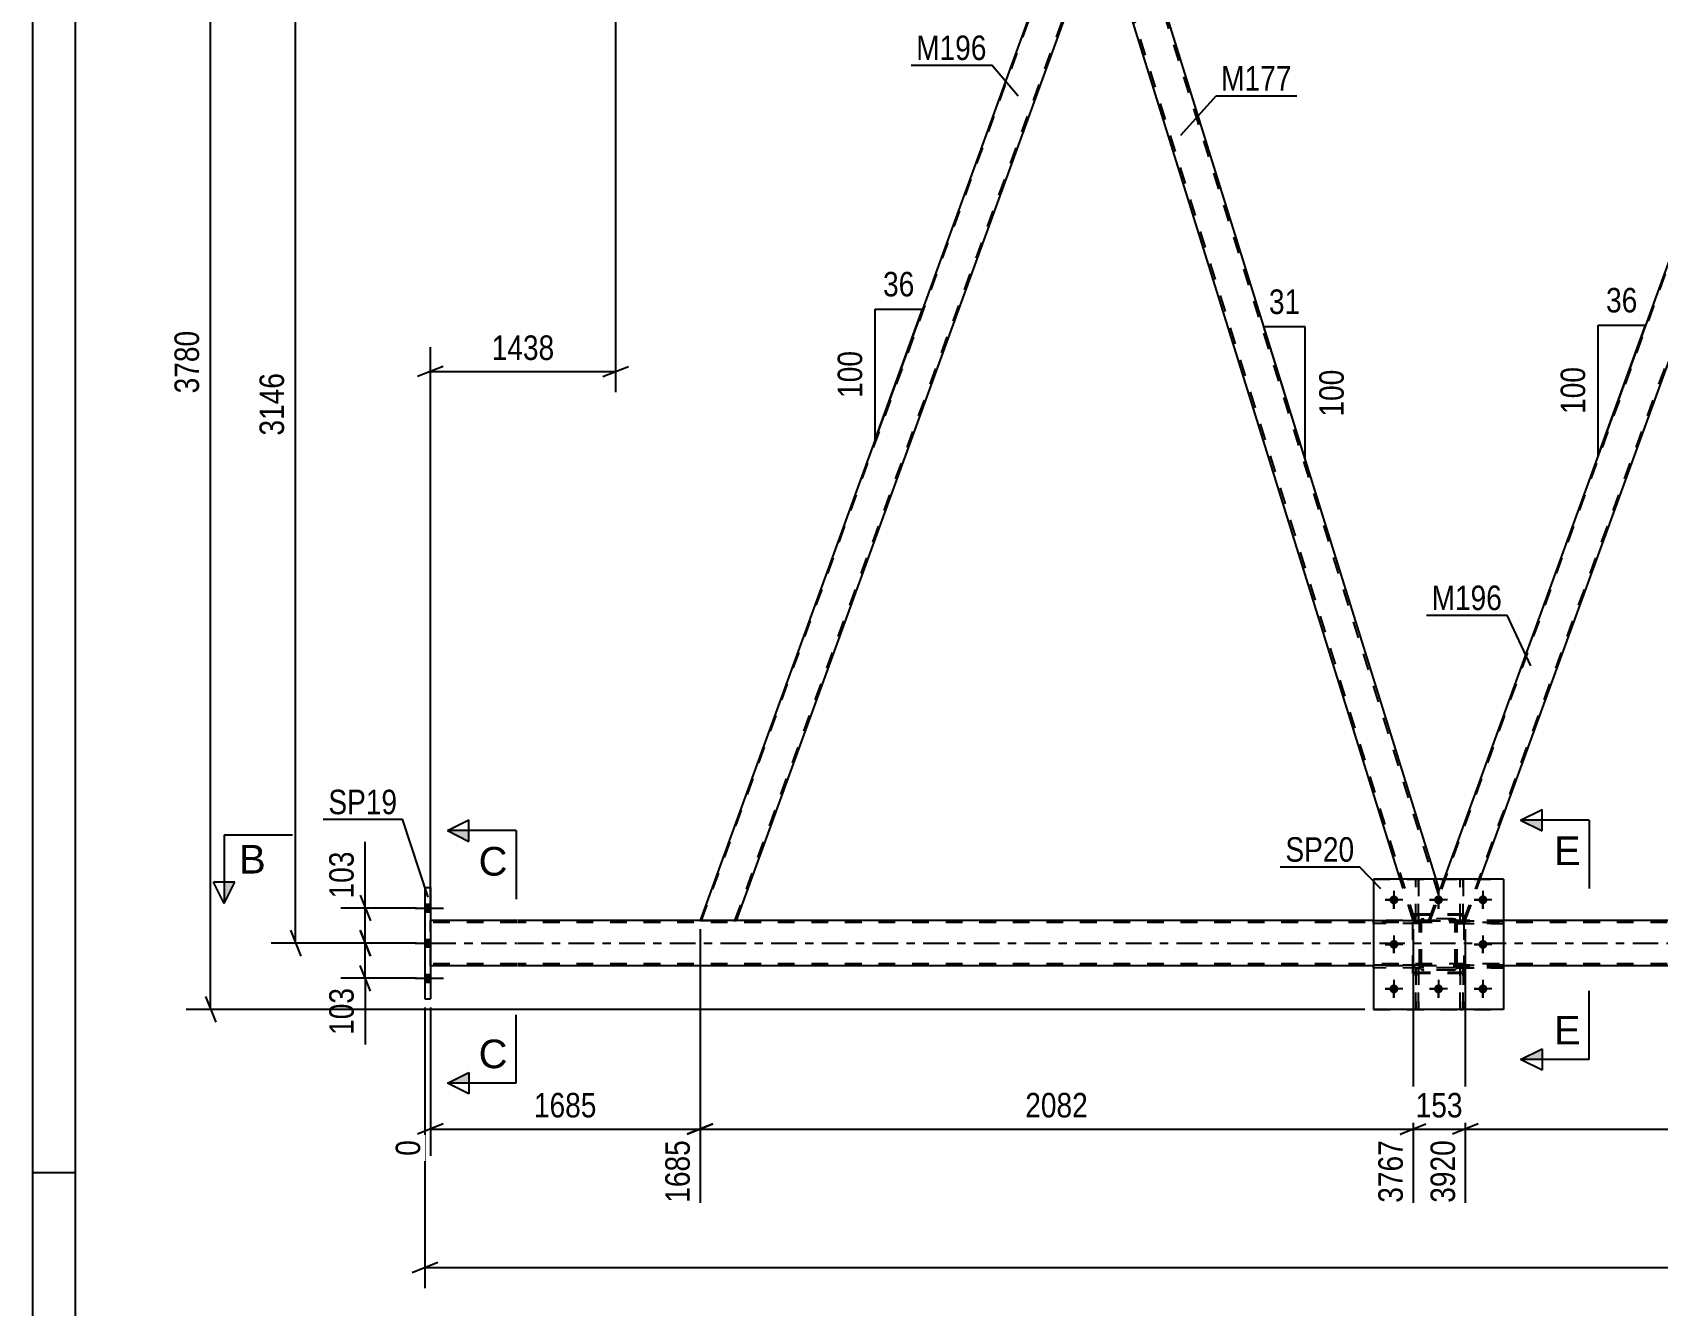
# Model space of a CAD drawing. Header units: millimetres. Extents: x 0 to 841, y 0 to 594.
# Drawn here: x 0 to 189.8, y 282.5 to 431.1 of the extents above; entities that cross this region are included whole.
import ezdxf

# ---------------------------------------------------------------- set-up
doc = ezdxf.new("R2010")
doc.units = ezdxf.units.MM
doc.linetypes.add('DXK_LINE_DOT2', pattern=[3.9198, 1.9599, -1.9599])
doc.linetypes.add('DXK_LINE_DOT3', pattern=[5.9187, 2.979, -0.9799, 0.9799, -0.9799])
doc.styles.add('Arial', font='ARIAL.TTF', dxfattribs={"height": 0.2})
doc.styles.add('Arial Narrow', font='ARIALN.TTF', dxfattribs={"height": 0.2})

# ---------------------------------------------------------------- blocks, each defined once
blk = doc.blocks.new('Unknown-814553284-1133')
at = {"color": 5, "linetype": 'Continuous'}
for p, q in [((0, 594), (0, 0)), ((5, 589), (5, 5)), ((5, 298), (0, 298))]:
    blk.add_line(p, q, dxfattribs=at)
blk = doc.blocks.new('Bolt-814553284-3943 - 3941')
at = {"linetype": 'Continuous'}
for points in [[(159.54, 329.87, -1), (158.5, 329.87, -1)], [(164.74, 329.87, -1), (163.7, 329.87, -1)], [(169.94, 329.87, -1), (168.9, 329.87, -1)], [(159.54, 324.67, -1), (158.5, 324.67, -1)], [(169.94, 324.67, -1), (168.9, 324.67, -1)], [(159.54, 319.47, -1), (158.5, 319.47, -1)], [(164.74, 319.47, -1), (163.7, 319.47, -1)], [(169.94, 319.47, -1), (168.9, 319.47, -1)]]:
    blk.add_hatch(color=1, dxfattribs=at).paths.add_polyline_path(points)
at = {"color": 1, "linetype": 'Continuous'}
for p, q in [((159.02, 330.91), (159.02, 328.83)), ((164.22, 330.91), (164.22, 328.83)), ((169.42, 330.91), (169.42, 328.83)), ((160.06, 329.87), (157.98, 329.87)), ((165.26, 329.87), (163.18, 329.87)), ((170.46, 329.87), (168.38, 329.87)), ((160.06, 324.67), (157.98, 324.67)), ((159.02, 325.71), (159.02, 323.63)), ((170.46, 324.67), (168.38, 324.67)), ((169.42, 325.71), (169.42, 323.63)), ((160.06, 319.47), (157.98, 319.47)), ((159.02, 320.51), (159.02, 318.43)), ((165.26, 319.47), (163.18, 319.47)), ((164.22, 320.51), (164.22, 318.43)), ((170.46, 319.47), (168.38, 319.47)), ((169.42, 320.51), (169.42, 318.43))]:
    blk.add_line(p, q, dxfattribs=at)
blk = doc.blocks.new('Part-814553284-3948 - 3941')
at = {"color": 7, "linetype": 'DXK_LINE_DOT2'}
for p, q in [((162.02, 327.43), (156.62, 327.43)), ((156.62, 327.11), (156.62, 327.43)), ((162.02, 327.11), (156.62, 327.11)), ((161.42, 327.11), (161.42, 327.43)), ((162.02, 327.43), (162.02, 327.11))]:
    blk.add_line(p, q, dxfattribs=at)
blk = doc.blocks.new('Part-814553284-3949 - 3941')
at = {"color": 7, "linetype": 'DXK_LINE_DOT2'}
for p, q in [((162.02, 322.23), (156.62, 322.23)), ((156.62, 321.91), (156.62, 322.23)), ((162.02, 321.91), (156.62, 321.91)), ((161.42, 321.91), (161.42, 322.23)), ((162.02, 322.23), (162.02, 321.91))]:
    blk.add_line(p, q, dxfattribs=at)
blk = doc.blocks.new('Part-814553284-4149 - 3941')
at = {"color": 7, "linetype": 'DXK_LINE_DOT2'}
for p, q in [((161.57, 317.07), (161.57, 321.91)), ((161.57, 321.91), (161.89, 321.91)), ((161.57, 321.31), (161.89, 321.31)), ((161.89, 321.91), (161.89, 317.07)), ((161.89, 317.07), (161.57, 317.07))]:
    blk.add_line(p, q, dxfattribs=at)
blk = doc.blocks.new('Part-814553284-3953 - 3941')
at = {"color": 2, "linetype": 'Continuous'}
for p, q in [((166.77, 332.27), (166.77, 332.27)), ((167.09, 332.27), (166.77, 332.27)), ((167.09, 332.27), (167.09, 332.27))]:
    blk.add_line(p, q, dxfattribs=at)
at = {"color": 7, "linetype": 'DXK_LINE_DOT2'}
for p, q in [((166.77, 327.43), (166.77, 332.27)), ((167.09, 327.43), (167.09, 332.27)), ((166.77, 328.03), (167.09, 328.03)), ((167.09, 327.43), (166.77, 327.43))]:
    blk.add_line(p, q, dxfattribs=at)
blk = doc.blocks.new('Part-814553284-3976 - 3941')
at = {"color": 2, "linetype": 'Continuous'}
for p, q in [((45.84, 331.31), (46.48, 331.31)), ((45.84, 331.31), (45.84, 318.31)), ((46.48, 331.31), (46.48, 318.31)), ((45.84, 318.31), (46.48, 318.31))]:
    blk.add_line(p, q, dxfattribs=at)
blk = doc.blocks.new('Bolt-814553284-4008 - 3941')
at = {"color": 1, "linetype": 'Continuous'}
for p, q in [((159.02, 330.91), (159.02, 330.22)), ((164.22, 330.91), (164.22, 330.22)), ((169.42, 330.91), (169.42, 330.22)), ((157.98, 329.87), (158.67, 329.87)), ((159.02, 328.83), (159.02, 329.52)), ((160.06, 329.87), (159.37, 329.87)), ((163.18, 329.87), (163.87, 329.87)), ((164.22, 328.83), (164.22, 329.52)), ((165.26, 329.87), (164.57, 329.87)), ((168.38, 329.87), (169.07, 329.87)), ((169.42, 328.83), (169.42, 329.52)), ((170.46, 329.87), (169.77, 329.87)), ((157.98, 324.67), (158.67, 324.67)), ((159.02, 325.71), (159.02, 325.02)), ((160.06, 324.67), (159.37, 324.67)), ((168.38, 324.67), (169.07, 324.67)), ((169.42, 325.71), (169.42, 325.02)), ((170.46, 324.67), (169.77, 324.67)), ((159.02, 323.63), (159.02, 324.32)), ((169.42, 323.63), (169.42, 324.32)), ((157.98, 319.47), (158.67, 319.47)), ((159.02, 320.51), (159.02, 319.82)), ((159.02, 318.43), (159.02, 319.12)), ((160.06, 319.47), (159.37, 319.47)), ((163.18, 319.47), (163.87, 319.47)), ((164.22, 320.51), (164.22, 319.82)), ((164.22, 318.43), (164.22, 319.12)), ((165.26, 319.47), (164.57, 319.47)), ((168.38, 319.47), (169.07, 319.47)), ((169.42, 320.51), (169.42, 319.82)), ((169.42, 318.43), (169.42, 319.12)), ((170.46, 319.47), (169.77, 319.47))]:
    blk.add_line(p, q, dxfattribs=at)
blk = doc.blocks.new('Part-814553284-4284 - 3941')
at = {"color": 7, "linetype": 'DXK_LINE_DOT2'}
for p, q in [((167.22, 328.07), (161.22, 328.07)), ((161.22, 321.27), (161.22, 328.07)), ((167.22, 321.27), (167.22, 328.07)), ((167.22, 321.27), (161.22, 321.27))]:
    blk.add_line(p, q, dxfattribs=at)
blk = doc.blocks.new('Part-814553284-4019 - 3941')
at = {"color": 7, "linetype": 'DXK_LINE_DOT2'}
for p, q in [((171.82, 322.23), (166.42, 322.23)), ((166.42, 322.23), (166.42, 321.91)), ((166.42, 321.91), (171.82, 321.91)), ((167.02, 321.91), (167.02, 322.23)), ((171.82, 321.91), (171.82, 322.23))]:
    blk.add_line(p, q, dxfattribs=at)
blk = doc.blocks.new('Part-814553284-4050 - 3941')
at = {"color": 2, "linetype": 'Continuous'}
for p, q in [((161.57, 332.27), (161.57, 332.27)), ((161.89, 332.27), (161.57, 332.27)), ((161.89, 332.27), (161.89, 332.27))]:
    blk.add_line(p, q, dxfattribs=at)
at = {"color": 7, "linetype": 'DXK_LINE_DOT2'}
for p, q in [((161.57, 327.43), (161.57, 332.27)), ((161.89, 327.43), (161.89, 332.27)), ((161.57, 328.03), (161.89, 328.03)), ((161.89, 327.43), (161.57, 327.43))]:
    blk.add_line(p, q, dxfattribs=at)
blk = doc.blocks.new('Part-814553284-4065 - 3941')
at = {"color": 7, "linetype": 'DXK_LINE_DOT2'}
for p, q in [((162.02, 327.19), (162.05, 327.37)), ((162.05, 327.37), (162.02, 327.19)), ((162.02, 322.15), (162.02, 327.19)), ((162.26, 327.19), (162.28, 327.28)), ((162.26, 322.15), (162.26, 327.19)), ((162.28, 327.28), (162.33, 327.36)), ((162.31, 327.63), (162.5, 327.67)), ((162.5, 327.67), (162.31, 327.63)), ((162.33, 327.36), (162.41, 327.41)), ((162.41, 327.41), (162.5, 327.43)), ((165.94, 327.67), (162.5, 327.67)), ((162.5, 327.43), (165.94, 327.43)), ((165.94, 327.67), (166.12, 327.63)), ((166.12, 327.63), (165.94, 327.67)), ((165.94, 327.43), (166.03, 327.41)), ((166.03, 327.41), (166.11, 327.36)), ((166.11, 327.36), (166.16, 327.28)), ((166.16, 327.28), (166.18, 327.19)), ((166.18, 322.15), (166.18, 327.19)), ((166.38, 327.37), (166.42, 327.19)), ((166.42, 327.19), (166.38, 327.37)), ((166.42, 322.15), (166.42, 327.19)), ((162.05, 321.97), (162.02, 322.15)), ((162.02, 322.15), (162.05, 321.97)), ((162.28, 322.06), (162.26, 322.15)), ((162.33, 321.98), (162.28, 322.06)), ((162.5, 321.67), (162.31, 321.71)), ((162.31, 321.71), (162.5, 321.67)), ((162.41, 321.93), (162.33, 321.98)), ((162.5, 321.91), (162.41, 321.93)), ((165.94, 321.91), (162.5, 321.91)), ((165.94, 321.67), (162.5, 321.67)), ((166.03, 321.93), (165.94, 321.91)), ((166.12, 321.71), (165.94, 321.67)), ((165.94, 321.67), (166.12, 321.71)), ((166.11, 321.98), (166.03, 321.93)), ((166.16, 322.06), (166.11, 321.98)), ((166.18, 322.15), (166.16, 322.06)), ((166.42, 322.15), (166.38, 321.97)), ((166.38, 321.97), (166.42, 322.15))]:
    blk.add_line(p, q, dxfattribs=at)
at = {"color": 7, "linetype": 'DXK_LINE_DOT3'}
blk.add_line((164.22, 324.67), (164.22, 324.67), dxfattribs=at)
at = {"color": 7, "linetype": 'DXK_LINE_DOT2'}
for centre, start, end in [((162.5, 327.19), 112.5, 157.5), ((162.5, 327.19), 112.5, 157.5), ((165.94, 327.19), 22.5, 67.5), ((165.94, 327.19), 22.5, 67.5), ((162.5, 322.15), 202.5, 247.5), ((162.5, 322.15), 202.5, 247.5), ((165.94, 322.15), 292.5, 337.5), ((165.94, 322.15), 292.5, 337.5)]:
    blk.add_arc(centre, 0.48, start, end, dxfattribs=at)
blk = doc.blocks.new('Part-814553284-4066 - 3941')
at = {"color": 7, "linetype": 'DXK_LINE_DOT2'}
for p, q in [((167.22, 328.2), (161.22, 328.2)), ((161.22, 321.4), (161.22, 328.2)), ((167.22, 321.4), (167.22, 328.2)), ((167.22, 321.4), (161.22, 321.4))]:
    blk.add_line(p, q, dxfattribs=at)
blk = doc.blocks.new('Part-814553284-4285 - 3941')
at = {"color": 7, "linetype": 'DXK_LINE_DOT2'}
for p, q in [((162.02, 327.19), (162.05, 327.37)), ((162.05, 327.37), (162.02, 327.19)), ((162.02, 322.15), (162.02, 327.19)), ((162.26, 327.19), (162.28, 327.28)), ((162.26, 322.15), (162.26, 327.19)), ((162.28, 327.28), (162.33, 327.36)), ((162.31, 327.63), (162.5, 327.67)), ((162.5, 327.67), (162.31, 327.63)), ((162.33, 327.36), (162.41, 327.41)), ((162.41, 327.41), (162.5, 327.43)), ((165.94, 327.67), (162.5, 327.67)), ((162.5, 327.43), (165.94, 327.43)), ((165.94, 327.67), (166.12, 327.63)), ((166.12, 327.63), (165.94, 327.67)), ((165.94, 327.43), (166.03, 327.41)), ((166.03, 327.41), (166.11, 327.36)), ((166.11, 327.36), (166.16, 327.28)), ((166.16, 327.28), (166.18, 327.19)), ((166.18, 322.15), (166.18, 327.19)), ((166.38, 327.37), (166.42, 327.19)), ((166.42, 327.19), (166.38, 327.37)), ((166.42, 322.15), (166.42, 327.19)), ((162.05, 321.97), (162.02, 322.15)), ((162.02, 322.15), (162.05, 321.97)), ((162.28, 322.06), (162.26, 322.15)), ((162.33, 321.98), (162.28, 322.06)), ((162.5, 321.67), (162.31, 321.71)), ((162.31, 321.71), (162.5, 321.67)), ((162.41, 321.93), (162.33, 321.98)), ((162.5, 321.91), (162.41, 321.93)), ((165.94, 321.91), (162.5, 321.91)), ((165.94, 321.67), (162.5, 321.67)), ((166.03, 321.93), (165.94, 321.91)), ((166.12, 321.71), (165.94, 321.67)), ((165.94, 321.67), (166.12, 321.71)), ((166.11, 321.98), (166.03, 321.93)), ((166.16, 322.06), (166.11, 321.98)), ((166.18, 322.15), (166.16, 322.06)), ((166.42, 322.15), (166.38, 321.97)), ((166.38, 321.97), (166.42, 322.15))]:
    blk.add_line(p, q, dxfattribs=at)
at = {"color": 7, "linetype": 'DXK_LINE_DOT3'}
blk.add_line((164.22, 324.67), (164.22, 324.67), dxfattribs=at)
at = {"color": 7, "linetype": 'DXK_LINE_DOT2'}
for centre, start, end in [((162.5, 327.19), 112.5, 157.5), ((162.5, 327.19), 112.5, 157.5), ((165.94, 327.19), 22.5, 67.5), ((165.94, 327.19), 22.5, 67.5), ((162.5, 322.15), 202.5, 247.5), ((162.5, 322.15), 202.5, 247.5), ((165.94, 322.15), 292.5, 337.5), ((165.94, 322.15), 292.5, 337.5)]:
    blk.add_arc(centre, 0.48, start, end, dxfattribs=at)
blk = doc.blocks.new('Part-814553284-4101 - 3941')
at = {"color": 2, "linetype": 'Continuous'}
for p, q in [((56.6, 327.45), (46.48, 327.45)), ((156.62, 327.45), (56.7, 327.45)), ((326.89, 327.45), (171.82, 327.45)), ((56.6, 322.17), (46.48, 322.17)), ((156.62, 322.17), (56.7, 322.17)), ((326.89, 322.17), (171.82, 322.17))]:
    blk.add_line(p, q, dxfattribs=at)
at = {"color": 7, "linetype": 'DXK_LINE_DOT2'}
for p, q in [((46.48, 322.17), (46.48, 327.45)), ((56.6, 327.21), (46.48, 327.21)), ((743.63, 327.2), (56.7, 327.21)), ((171.82, 327.45), (156.62, 327.45)), ((56.6, 322.41), (46.48, 322.41)), ((743.63, 322.4), (56.7, 322.41)), ((171.82, 322.17), (156.62, 322.17))]:
    blk.add_line(p, q, dxfattribs=at)
at = {"color": 7, "linetype": 'DXK_LINE_DOT3'}
for p, q in [((46.48, 324.81), (56.6, 324.81)), ((56.7, 324.81), (743.63, 324.8))]:
    blk.add_line(p, q, dxfattribs=at)
blk = doc.blocks.new('Part-814553284-4110 - 3941')
at = {"color": 2, "linetype": 'Continuous'}
for p, q in [((122.09, 448.66), (77.97, 327.45)), ((126.34, 448.66), (122.09, 448.66)), ((82.22, 327.45), (124.82, 444.46))]:
    blk.add_line(p, q, dxfattribs=at)
at = {"color": 7, "linetype": 'DXK_LINE_DOT2'}
for p, q in [((78.14, 327.45), (122.26, 448.66)), ((82.05, 327.45), (126.17, 448.66)), ((124.82, 444.46), (126.34, 448.66)), ((77.97, 327.45), (82.22, 327.45))]:
    blk.add_line(p, q, dxfattribs=at)
blk = doc.blocks.new('Part-814553284-4115 - 3941')
at = {"color": 2, "linetype": 'Continuous'}
for p, q in [((126.34, 448.66), (124.82, 444.47)), ((127.66, 448.66), (126.34, 448.66)), ((163.94, 332.27), (127.66, 448.66)), ((159.75, 332.27), (124.8, 444.41)), ((124.82, 444.47), (124.82, 444.46))]:
    blk.add_line(p, q, dxfattribs=at)
at = {"color": 7, "linetype": 'DXK_LINE_DOT2'}
for p, q in [((164.23, 330.54), (127.41, 448.66)), ((124.82, 444.47), (124.8, 444.41)), ((161.51, 327.45), (124.93, 444.79)), ((161.26, 327.45), (159.75, 332.27)), ((164.36, 330.92), (163.94, 332.27)), ((163.1, 327.45), (164.36, 330.92)), ((161.26, 327.45), (163.1, 327.45))]:
    blk.add_line(p, q, dxfattribs=at)
blk = doc.blocks.new('Bolt-814553284-4119 - 3941')
at = {"linetype": 'Continuous'}
for points in [[(46.48, 328.47), (46.48, 329.35), (45.84, 329.35), (45.84, 328.47)], [(46.48, 328.47), (46.48, 329.35), (45.84, 329.35), (45.84, 328.47)], [(46.48, 328.47), (46.48, 329.35), (45.84, 329.35), (45.84, 328.47)], [(46.48, 324.37), (46.48, 325.25), (45.84, 325.25), (45.84, 324.37)], [(46.48, 324.37), (46.48, 325.25), (45.84, 325.25), (45.84, 324.37)], [(46.48, 320.27), (46.48, 321.15), (45.84, 321.15), (45.84, 320.27)], [(46.48, 320.27), (46.48, 321.15), (45.84, 321.15), (45.84, 320.27)], [(46.48, 320.27), (46.48, 321.15), (45.84, 321.15), (45.84, 320.27)]]:
    blk.add_hatch(color=1, dxfattribs=at).paths.add_polyline_path(points)
at = {"color": 1, "linetype": 'Continuous'}
for p, q in [((44.68, 328.91), (48, 328.91)), ((44.68, 328.91), (48, 328.91)), ((44.68, 328.91), (48, 328.91)), ((45.84, 329.35), (46.48, 329.35)), ((45.84, 329.35), (46.48, 329.35)), ((45.84, 329.35), (46.48, 329.35)), ((45.84, 328.47), (46.48, 328.47)), ((45.84, 328.47), (46.48, 328.47)), ((45.84, 328.47), (46.48, 328.47)), ((44.68, 324.81), (48, 324.81)), ((44.68, 324.81), (48, 324.81)), ((45.84, 325.25), (46.48, 325.25)), ((45.84, 325.25), (46.48, 325.25)), ((45.84, 324.37), (46.48, 324.37)), ((45.84, 324.37), (46.48, 324.37)), ((45.84, 321.15), (46.48, 321.15)), ((45.84, 321.15), (46.48, 321.15)), ((45.84, 321.15), (46.48, 321.15)), ((44.68, 320.71), (48, 320.71)), ((44.68, 320.71), (48, 320.71)), ((44.68, 320.71), (48, 320.71)), ((45.84, 320.27), (46.48, 320.27)), ((45.84, 320.27), (46.48, 320.27)), ((45.84, 320.27), (46.48, 320.27))]:
    blk.add_line(p, q, dxfattribs=at)
blk = doc.blocks.new('Part-814553284-4124 - 3941')
at = {"color": 7, "linetype": 'DXK_LINE_DOT2'}
for p, q in [((163.27, 327.45), (207.39, 448.66)), ((167.19, 327.45), (211.31, 448.66)), ((209.95, 444.46), (211.48, 448.66)), ((163.1, 327.45), (164.86, 332.27)), ((167.36, 327.45), (169.11, 332.27)), ((167.36, 327.45), (163.1, 327.45))]:
    blk.add_line(p, q, dxfattribs=at)
at = {"color": 2, "linetype": 'Continuous'}
for p, q in [((207.22, 448.66), (164.86, 332.27)), ((211.48, 448.66), (207.22, 448.66)), ((169.11, 332.27), (209.95, 444.46))]:
    blk.add_line(p, q, dxfattribs=at)
blk = doc.blocks.new('Part-814553284-4127 - 3941')
at = {"color": 7, "linetype": 'DXK_LINE_DOT2'}
for p, q in [((161.57, 327.43), (161.57, 332.27)), ((161.57, 332.27), (161.89, 332.27)), ((161.89, 332.27), (161.89, 327.43)), ((161.57, 328.03), (161.89, 328.03)), ((161.89, 327.43), (161.57, 327.43))]:
    blk.add_line(p, q, dxfattribs=at)
blk = doc.blocks.new('Part-814553284-4132 - 3941')
at = {"color": 2, "linetype": 'Continuous'}
for p, q in [((171.82, 332.27), (156.62, 332.27)), ((156.62, 332.27), (156.62, 317.07)), ((171.82, 332.27), (171.82, 317.07)), ((171.82, 317.07), (156.62, 317.07))]:
    blk.add_line(p, q, dxfattribs=at)
blk = doc.blocks.new('Part-814553284-4135 - 3941')
at = {"color": 7, "linetype": 'DXK_LINE_DOT2'}
for p, q in [((162.02, 327.43), (156.62, 327.43)), ((156.62, 327.43), (156.62, 327.11)), ((162.02, 327.11), (156.62, 327.11)), ((161.42, 327.11), (161.42, 327.43)), ((162.02, 327.11), (162.02, 327.43))]:
    blk.add_line(p, q, dxfattribs=at)
blk = doc.blocks.new('Part-814553284-4143 - 3941')
at = {"color": 7, "linetype": 'DXK_LINE_DOT2'}
for p, q in [((171.82, 327.43), (166.42, 327.43)), ((166.42, 327.43), (166.42, 327.11)), ((166.42, 327.11), (171.82, 327.11)), ((167.02, 327.11), (167.02, 327.43)), ((171.82, 327.11), (171.82, 327.43))]:
    blk.add_line(p, q, dxfattribs=at)
blk = doc.blocks.new('Part-814553284-4146 - 3941')
at = {"color": 7, "linetype": 'DXK_LINE_DOT2'}
for p, q in [((166.77, 317.07), (166.77, 321.91)), ((166.77, 321.91), (167.09, 321.91)), ((166.77, 321.31), (167.09, 321.31)), ((167.09, 321.91), (167.09, 317.07)), ((167.09, 317.07), (166.77, 317.07))]:
    blk.add_line(p, q, dxfattribs=at)
blk = doc.blocks.new('Part-814553284-4152 - 3941')
at = {"color": 7, "linetype": 'DXK_LINE_DOT2'}
for p, q in [((166.77, 327.43), (166.77, 332.27)), ((166.77, 332.27), (167.09, 332.27)), ((167.09, 332.27), (167.09, 327.43)), ((166.77, 328.03), (167.09, 328.03)), ((167.09, 327.43), (166.77, 327.43))]:
    blk.add_line(p, q, dxfattribs=at)
blk = doc.blocks.new('Part-814553284-4164 - 3941')
at = {"color": 7, "linetype": 'DXK_LINE_DOT2'}
for p, q in [((167.09, 321.91), (166.77, 321.91)), ((166.77, 321.91), (166.77, 317.07)), ((166.77, 321.31), (167.09, 321.31)), ((167.09, 317.07), (167.09, 321.91)), ((166.77, 317.07), (167.09, 317.07))]:
    blk.add_line(p, q, dxfattribs=at)
blk = doc.blocks.new('Part-814553284-4165 - 3941')
at = {"color": 7, "linetype": 'DXK_LINE_DOT2'}
for p, q in [((161.89, 321.91), (161.57, 321.91)), ((161.57, 321.91), (161.57, 317.07)), ((161.57, 321.31), (161.89, 321.31)), ((161.89, 317.07), (161.89, 321.91)), ((161.57, 317.07), (161.89, 317.07))]:
    blk.add_line(p, q, dxfattribs=at)
blk = doc.blocks.new('Part-814553284-4168 - 3941')
at = {"color": 7, "linetype": 'DXK_LINE_DOT2'}
for p, q in [((162.02, 322.23), (156.62, 322.23)), ((156.62, 322.23), (156.62, 321.91)), ((162.02, 321.91), (156.62, 321.91)), ((161.42, 321.91), (161.42, 322.23)), ((162.02, 321.91), (162.02, 322.23))]:
    blk.add_line(p, q, dxfattribs=at)
blk = doc.blocks.new('Part-814553284-4174 - 3941')
at = {"color": 7, "linetype": 'DXK_LINE_DOT2'}
for p, q in [((156.62, 332.27), (171.82, 332.27)), ((156.62, 332.27), (156.62, 317.07)), ((171.82, 332.27), (171.82, 317.07)), ((156.62, 317.07), (171.82, 317.07))]:
    blk.add_line(p, q, dxfattribs=at)
blk = doc.blocks.new('Part-814553284-4283 - 3941')
at = {"color": 7, "linetype": 'DXK_LINE_DOT2'}
for p, q in [((166.42, 321.91), (166.42, 322.23)), ((166.42, 322.23), (171.82, 322.23)), ((171.82, 321.91), (166.42, 321.91)), ((167.02, 321.91), (167.02, 322.23)), ((171.82, 322.23), (171.82, 321.91))]:
    blk.add_line(p, q, dxfattribs=at)
blk = doc.blocks.new('Part-814553284-4348 - 3941')
at = {"color": 7, "linetype": 'DXK_LINE_DOT2'}
for p, q in [((166.42, 327.11), (166.42, 327.43)), ((166.42, 327.43), (171.82, 327.43)), ((171.82, 327.11), (166.42, 327.11)), ((167.02, 327.11), (167.02, 327.43)), ((171.82, 327.43), (171.82, 327.11))]:
    blk.add_line(p, q, dxfattribs=at)
blk = doc.blocks.new('StraightDimension-814553284-4923 - 3941')
at = {"color": 7, "linetype": 'Continuous'}
for p, q in [((38.27, 330.41), (39.47, 327.41)), ((44.84, 328.91), (36.02, 328.91)), ((38.87, 324.81), (38.87, 328.91)), ((44.84, 324.81), (36.02, 324.81)), ((39.47, 323.31), (38.27, 326.31))]:
    blk.add_line(p, q, dxfattribs=at)
at = {"color": 0}
blk.add_wipeout([(38.12, 336.11), (33.92, 336.11), (33.92, 329.43), (38.12, 329.43)], dxfattribs=at)
at = {"color": 7, "linetype": 'Continuous'}
blk.add_line((38.87, 328.91), (38.87, 336.64), dxfattribs=at)
blk.add_line((38.87, 328.91), (38.87, 336.64), dxfattribs=at)
at = {"color": 3, "style": 'Arial Narrow'}
blk.add_text('103', height=2.863, rotation=90.0002, dxfattribs=at).set_placement((37.52, 330.03))
blk = doc.blocks.new('StraightDimension-814553284-4964 - 3941')
at = {"color": 7, "linetype": 'Continuous'}
for p, q in [((68.1, 447.66), (68.1, 389.16)), ((46.48, 328.45), (46.48, 394.41)), ((47.98, 392.16), (44.98, 390.96)), ((46.48, 391.56), (68.1, 391.56)), ((66.6, 390.96), (69.6, 392.16))]:
    blk.add_line(p, q, dxfattribs=at)
at = {"color": 0}
blk.add_wipeout([(61.55, 392.31), (61.55, 396.51), (53.04, 396.51), (53.04, 392.31)], dxfattribs=at)
at = {"color": 3, "style": 'Arial Narrow'}
blk.add_text('1438', height=2.863, dxfattribs=at).set_placement((53.64, 392.91))
blk = doc.blocks.new('StraightDimension-814553284-5026 - 3941')
at = {"color": 7, "linetype": 'Continuous'}
for p, q in [((167.36, 326.45), (167.36, 294.5)), ((246.39, 326.45), (246.39, 294.5)), ((168.86, 303.71), (165.86, 302.51)), ((244.89, 302.51), (247.89, 303.71)), ((167.36, 303.11), (246.39, 303.11))]:
    blk.add_line(p, q, dxfattribs=at)
at = {"color": 0}
blk.add_wipeout([(211.13, 303.86), (211.13, 308.06), (202.62, 308.06), (202.62, 303.86)], dxfattribs=at)
at = {"color": 0, "linetype": 'Continuous'}
blk.add_wipeout([(245.79, 302.41), (241.59, 302.41), (241.59, 293.9), (245.79, 293.9)], dxfattribs=at)
at = {"color": 3, "style": 'Arial Narrow'}
blk.add_text('1976', height=2.863, dxfattribs=at).set_placement((203.22, 304.46))
at = {"color": 3, "linetype": 'Continuous', "style": 'Arial Narrow'}
blk.add_text('5895', height=2.863, rotation=90.0002, dxfattribs=at).set_placement((245.19, 294.5))
blk = doc.blocks.new('StraightDimension-814553284-4915 - 3941')
at = {"color": 7, "linetype": 'Continuous'}
for p, q in [((44.84, 324.81), (36.02, 324.81)), ((38.27, 326.31), (39.47, 323.31)), ((38.87, 320.71), (38.87, 324.81)), ((39.47, 319.21), (38.27, 322.21)), ((44.84, 320.71), (36.02, 320.71))]:
    blk.add_line(p, q, dxfattribs=at)
at = {"color": 0}
blk.add_wipeout([(38.12, 320.18), (33.92, 320.18), (33.92, 313.5), (38.12, 313.5)], dxfattribs=at)
at = {"color": 7, "linetype": 'Continuous'}
blk.add_line((38.87, 320.71), (38.87, 312.97), dxfattribs=at)
blk.add_line((38.87, 320.71), (38.87, 312.97), dxfattribs=at)
at = {"color": 3, "style": 'Arial Narrow'}
blk.add_text('103', height=2.863, rotation=90.0002, dxfattribs=at).set_placement((37.52, 314.1))
blk = doc.blocks.new('StraightDimension-814553284-5267 - 3941')
at = {"color": 7, "linetype": 'Continuous'}
for p, q in [((45.84, 317.31), (45.84, 284.53)), ((47.34, 287.53), (44.34, 286.33)), ((45.84, 286.93), (789.85, 286.93))]:
    blk.add_line(p, q, dxfattribs=at)
blk = doc.blocks.new('StraightDimension-814553284-4845 - 3941')
at = {"color": 7, "linetype": 'Continuous'}
for p, q in [((21.4, 466.77), (20.2, 469.77)), ((71.33, 468.27), (17.95, 468.27)), ((20.8, 317.07), (20.8, 468.27)), ((155.62, 317.07), (17.95, 317.07)), ((20.2, 318.57), (21.4, 315.57))]:
    blk.add_line(p, q, dxfattribs=at)
at = {"color": 0}
blk.add_wipeout([(20.05, 396.92), (15.85, 396.92), (15.85, 388.41), (20.05, 388.41)], dxfattribs=at)
at = {"color": 3, "style": 'Arial Narrow'}
blk.add_text('3780', height=2.863, rotation=90.0002, dxfattribs=at).set_placement((19.45, 389.01))
blk = doc.blocks.new('StraightDimension-814553284-4975 - 3941')
at = {"color": 7, "linetype": 'Continuous'}
for p, q in [((31.33, 449.16), (30.13, 452.16)), ((66.46, 450.66), (27.88, 450.66)), ((30.73, 324.81), (30.73, 450.66)), ((44.84, 324.81), (27.88, 324.81)), ((30.13, 326.31), (31.33, 323.31))]:
    blk.add_line(p, q, dxfattribs=at)
at = {"color": 0}
blk.add_wipeout([(29.98, 391.99), (25.78, 391.99), (25.78, 383.48), (29.98, 383.48)], dxfattribs=at)
at = {"color": 3, "style": 'Arial Narrow'}
blk.add_text('3146', height=2.863, rotation=90.0002, dxfattribs=at).set_placement((29.38, 384.08))
blk = doc.blocks.new('StraightDimension-814553284-4980 - 3941')
at = {"color": 7, "linetype": 'Continuous'}
for p, q in [((77.97, 326.45), (77.97, 294.5)), ((46.48, 317.31), (46.48, 299.98)), ((47.98, 303.71), (44.98, 302.51)), ((76.47, 302.51), (79.47, 303.71)), ((46.48, 303.11), (77.97, 303.11))]:
    blk.add_line(p, q, dxfattribs=at)
at = {"color": 0}
blk.add_wipeout([(66.48, 303.86), (66.48, 308.06), (57.97, 308.06), (57.97, 303.86)], dxfattribs=at)
at = {"color": 0, "linetype": 'Continuous'}
for points in [[(45.88, 302.41), (41.68, 302.41), (41.68, 299.38), (45.88, 299.38)], [(77.37, 302.41), (73.17, 302.41), (73.17, 293.9), (77.37, 293.9)]]:
    blk.add_wipeout(points, dxfattribs=at)
at = {"color": 3, "style": 'Arial Narrow'}
blk.add_text('1685', height=2.863, dxfattribs=at).set_placement((58.57, 304.46))
at = {"color": 3, "linetype": 'Continuous', "style": 'Arial Narrow'}
for s, height, p in [('0', 2.86, (45.28, 299.98)), ('1685', 2.863, (76.77, 294.5))]:
    blk.add_text(s, height=height, rotation=90.0002, dxfattribs=at).set_placement(p)
blk = doc.blocks.new('StraightDimension-814553284-4990 - 3941')
at = {"color": 7, "linetype": 'Continuous'}
for p, q in [((77.97, 326.45), (77.97, 294.5)), ((161.26, 326.45), (161.26, 294.5)), ((79.47, 303.71), (76.47, 302.51)), ((159.76, 302.51), (162.76, 303.71)), ((77.97, 303.11), (161.26, 303.11))]:
    blk.add_line(p, q, dxfattribs=at)
at = {"color": 0}
blk.add_wipeout([(123.87, 303.86), (123.87, 308.06), (115.36, 308.06), (115.36, 303.86)], dxfattribs=at)
at = {"color": 0, "linetype": 'Continuous'}
blk.add_wipeout([(160.66, 302.41), (156.46, 302.41), (156.46, 293.9), (160.66, 293.9)], dxfattribs=at)
at = {"color": 3, "style": 'Arial Narrow'}
blk.add_text('2082', height=2.863, dxfattribs=at).set_placement((115.96, 304.46))
at = {"color": 3, "linetype": 'Continuous', "style": 'Arial Narrow'}
blk.add_text('3767', height=2.863, rotation=90.0002, dxfattribs=at).set_placement((160.06, 294.5))
blk = doc.blocks.new('StraightDimension-814553284-5007 - 3941')
at = {"color": 7, "linetype": 'Continuous'}
for p, q in [((161.26, 326.45), (161.26, 294.5)), ((167.36, 326.45), (167.36, 294.5)), ((159.76, 302.51), (162.76, 303.71)), ((168.86, 303.71), (165.86, 302.51)), ((161.26, 303.11), (167.36, 303.11))]:
    blk.add_line(p, q, dxfattribs=at)
at = {"color": 0}
blk.add_wipeout([(167.65, 303.86), (167.65, 308.06), (160.96, 308.06), (160.96, 303.86)], dxfattribs=at)
at = {"color": 0, "linetype": 'Continuous'}
blk.add_wipeout([(166.76, 302.41), (162.56, 302.41), (162.56, 293.9), (166.76, 293.9)], dxfattribs=at)
at = {"color": 3, "style": 'Arial Narrow'}
blk.add_text('153', height=2.863, dxfattribs=at).set_placement((161.56, 304.46))
at = {"color": 3, "linetype": 'Continuous', "style": 'Arial Narrow'}
blk.add_text('3920', height=2.863, rotation=90.0002, dxfattribs=at).set_placement((166.16, 294.5))
blk = doc.blocks.new('AngleDimension-814553284-24229 - 3941')
at = {"color": 7, "linetype": 'Continuous'}
for p, q in [((98.41, 398.83), (103.95, 398.83)), ((98.41, 383.61), (103.95, 398.83)), ((98.41, 383.61), (98.41, 398.83)), ((99.66, 387.05), (103.95, 398.83))]:
    blk.add_line(p, q, dxfattribs=at)
at = {"color": 0}
for points in [[(103.61, 399.73), (103.61, 403.93), (98.75, 403.93), (98.75, 399.73)], [(97.51, 394.56), (93.31, 394.56), (93.31, 387.88), (97.51, 387.88)]]:
    blk.add_wipeout(points, dxfattribs=at)
at = {"color": 3, "style": 'Arial Narrow'}
blk.add_text('36', height=2.863, dxfattribs=at).set_placement((99.35, 400.33))
blk.add_text('100', height=2.863, rotation=90.0002, dxfattribs=at).set_placement((96.91, 388.48))
blk = doc.blocks.new('AngleDimension-814553284-24243 - 3941')
at = {"color": 7, "linetype": 'Continuous'}
for p, q in [((146.19, 389.22), (143.83, 396.78)), ((148.66, 396.78), (143.83, 396.78)), ((148.66, 381.31), (143.83, 396.78)), ((148.66, 381.31), (148.66, 396.78))]:
    blk.add_line(p, q, dxfattribs=at)
at = {"color": 0}
for points in [[(148.67, 397.68), (148.67, 401.88), (143.82, 401.88), (143.82, 397.68)], [(153.76, 392.39), (149.56, 392.39), (149.56, 385.7), (153.76, 385.7)]]:
    blk.add_wipeout(points, dxfattribs=at)
at = {"color": 3, "style": 'Arial Narrow'}
blk.add_text('31', height=2.863, dxfattribs=at).set_placement((144.42, 398.28))
blk.add_text('100', height=2.863, rotation=90.0002, dxfattribs=at).set_placement((153.16, 386.3))
blk = doc.blocks.new('AngleDimension-814553284-24257 - 3941')
at = {"color": 7, "linetype": 'Continuous'}
for p, q in [((182.86, 396.96), (188.4, 396.96)), ((182.86, 381.74), (188.4, 396.96)), ((182.86, 381.74), (182.86, 396.96)), ((185.35, 388.58), (188.4, 396.96))]:
    blk.add_line(p, q, dxfattribs=at)
at = {"color": 0}
for points in [[(188.06, 397.86), (188.06, 402.06), (183.2, 402.06), (183.2, 397.86)], [(181.96, 392.69), (177.76, 392.69), (177.76, 386.01), (181.96, 386.01)]]:
    blk.add_wipeout(points, dxfattribs=at)
at = {"color": 3, "style": 'Arial Narrow'}
blk.add_text('36', height=2.863, dxfattribs=at).set_placement((183.8, 398.46))
blk.add_text('100', height=2.863, rotation=90.0002, dxfattribs=at).set_placement((181.36, 386.61))
blk = doc.blocks.new('Mark-814553284-3972 - 3941')
at = {"color": 0}
blk.add_wipeout([(42.6, 339.87), (42.6, 342.87), (34.56, 342.87), (34.56, 339.87)], dxfattribs=at)
blk.add_wipeout([(42.6, 339.87), (42.6, 342.87), (34.56, 342.87), (34.56, 339.87)], dxfattribs=at)
at = {"color": 30, "linetype": 'Continuous'}
for p in [(33.96, 339.27), (46.2, 330.17)]:
    blk.add_line(p, (43.2, 339.27), dxfattribs=at)
at = {"color": 3, "style": 'Arial Narrow'}
blk.add_text('SP19', height=2.863, dxfattribs=at).set_placement((34.56, 339.87))
blk = doc.blocks.new('Mark-814553284-4106 - 3941')
at = {"color": 0}
blk.add_wipeout([(111.44, 427.93), (111.44, 430.93), (103.22, 430.93), (103.22, 427.93)], dxfattribs=at)
blk.add_wipeout([(111.44, 427.93), (111.44, 430.93), (103.22, 430.93), (103.22, 427.93)], dxfattribs=at)
at = {"color": 30, "linetype": 'Continuous'}
for p in [(102.62, 427.33), (115.14, 423.72)]:
    blk.add_line(p, (112.04, 427.33), dxfattribs=at)
at = {"color": 3, "style": 'Arial Narrow'}
blk.add_text('M196', height=2.863, dxfattribs=at).set_placement((103.22, 427.93))
blk = doc.blocks.new('Mark-814553284-4111 - 3941')
at = {"color": 0}
blk.add_wipeout([(147.07, 424.37), (147.07, 427.37), (138.84, 427.37), (138.84, 424.37)], dxfattribs=at)
blk.add_wipeout([(147.07, 424.37), (147.07, 427.37), (138.84, 427.37), (138.84, 424.37)], dxfattribs=at)
at = {"color": 30, "linetype": 'Continuous'}
for p, q in [((134.15, 419.15), (138.24, 423.77)), ((138.24, 423.77), (147.67, 423.77))]:
    blk.add_line(p, q, dxfattribs=at)
at = {"color": 3, "style": 'Arial Narrow'}
blk.add_text('M177', height=2.863, dxfattribs=at).set_placement((138.84, 424.37))
blk = doc.blocks.new('SectionMark-814553284-5619 - 3941')
at = {"linetype": 'Continuous'}
blk.add_hatch(color=6, dxfattribs=at).paths.add_polyline_path([(22.38, 331.94), (23.63, 331.94), (22.38, 329.44)])
at = {"color": 6, "linetype": 'Continuous'}
for p, q in [((22.38, 337.44), (30.38, 337.44)), ((22.38, 337.44), (22.38, 329.44)), ((22.38, 329.44), (21.13, 331.94)), ((23.63, 331.94), (21.13, 331.94)), ((22.38, 329.44), (23.63, 331.94))]:
    blk.add_line(p, q, dxfattribs=at)
at = {"color": 0, "linetype": 'Continuous'}
blk.add_wipeout([(27.24, 332.94), (27.24, 336.44), (24.13, 336.44), (24.13, 332.94)], dxfattribs=at)
at = {"color": 3, "linetype": 'Continuous', "style": 'Arial'}
blk.add_text('B', height=3.34, dxfattribs=at).set_placement((24.13, 332.94))
blk = doc.blocks.new('Mark-814553284-4120 - 3941')
at = {"color": 0}
blk.add_wipeout([(171.65, 363.7), (171.65, 366.7), (163.42, 366.7), (163.42, 363.7)], dxfattribs=at)
blk.add_wipeout([(171.65, 363.7), (171.65, 366.7), (163.42, 366.7), (163.42, 363.7)], dxfattribs=at)
at = {"color": 30, "linetype": 'Continuous'}
for p in [(162.82, 363.1), (175.01, 357.18)]:
    blk.add_line(p, (172.25, 363.1), dxfattribs=at)
at = {"color": 3, "style": 'Arial Narrow'}
blk.add_text('M196', height=2.863, dxfattribs=at).set_placement((163.42, 363.7))
blk = doc.blocks.new('Mark-814553284-4128 - 3941')
at = {"color": 0}
blk.add_wipeout([(154.39, 334.32), (154.39, 337.32), (146.35, 337.32), (146.35, 334.32)], dxfattribs=at)
blk.add_wipeout([(154.39, 334.32), (154.39, 337.32), (146.35, 337.32), (146.35, 334.32)], dxfattribs=at)
at = {"color": 30, "linetype": 'Continuous'}
for p in [(145.75, 333.72), (157.5, 331.15)]:
    blk.add_line(p, (154.99, 333.72), dxfattribs=at)
at = {"color": 3, "style": 'Arial Narrow'}
blk.add_text('SP20', height=2.863, dxfattribs=at).set_placement((146.35, 334.32))
blk = doc.blocks.new('SectionMark-814553284-5615 - 3941')
at = {"linetype": 'Continuous'}
for points in [[(176.32, 339.18), (176.32, 337.93), (173.82, 339.18)], [(176.32, 312.48), (176.32, 311.23), (173.82, 311.23)]]:
    blk.add_hatch(color=6, dxfattribs=at).paths.add_polyline_path(points)
at = {"color": 6, "linetype": 'Continuous'}
for p, q in [((173.82, 339.18), (176.32, 340.43)), ((176.32, 337.93), (176.32, 340.43)), ((181.82, 339.18), (173.82, 339.18)), ((173.82, 339.18), (176.32, 337.93)), ((181.82, 339.18), (181.82, 331.18)), ((181.82, 311.23), (181.82, 319.23)), ((173.82, 311.23), (176.32, 312.48)), ((176.32, 312.48), (176.32, 309.98)), ((181.82, 311.23), (173.82, 311.23)), ((176.32, 309.98), (173.82, 311.23))]:
    blk.add_line(p, q, dxfattribs=at)
at = {"color": 0, "linetype": 'Continuous'}
for points in [[(180.82, 333.93), (180.82, 337.43), (177.71, 337.43), (177.71, 333.93)], [(180.82, 312.98), (180.82, 316.48), (177.71, 316.48), (177.71, 312.98)]]:
    blk.add_wipeout(points, dxfattribs=at)
at = {"color": 3, "linetype": 'Continuous', "style": 'Arial'}
for p in [(177.71, 333.93), (177.71, 312.98)]:
    blk.add_text('E', height=3.34, dxfattribs=at).set_placement(p)
blk = doc.blocks.new('SectionMark-814553284-5647 - 3941')
at = {"linetype": 'Continuous'}
for points in [[(50.98, 337.95), (50.98, 336.7), (48.48, 337.95)], [(50.98, 309.71), (50.98, 308.46), (48.48, 308.46)]]:
    blk.add_hatch(color=6, dxfattribs=at).paths.add_polyline_path(points)
at = {"color": 6, "linetype": 'Continuous'}
for p, q in [((48.48, 337.95), (50.98, 339.2)), ((56.48, 337.95), (48.48, 337.95)), ((48.48, 337.95), (50.98, 336.7)), ((50.98, 336.7), (50.98, 339.2)), ((56.48, 337.95), (56.48, 329.95)), ((56.48, 308.46), (56.48, 316.46)), ((48.48, 308.46), (50.98, 309.71)), ((50.98, 309.71), (50.98, 307.21)), ((56.48, 308.46), (48.48, 308.46)), ((50.98, 307.21), (48.48, 308.46))]:
    blk.add_line(p, q, dxfattribs=at)
at = {"color": 0, "linetype": 'Continuous'}
for points in [[(55.48, 332.7), (55.48, 336.2), (52.11, 336.2), (52.11, 332.7)], [(55.48, 310.21), (55.48, 313.71), (52.11, 313.71), (52.11, 310.21)]]:
    blk.add_wipeout(points, dxfattribs=at)
at = {"color": 3, "linetype": 'Continuous', "style": 'Arial'}
for p in [(52.11, 332.7), (52.11, 310.21)]:
    blk.add_text('C', height=3.34, dxfattribs=at).set_placement(p)

msp = doc.modelspace()

# ---------------------------------------------------------------- block references
for name in ['Unknown-814553284-1133', 'Part-814553284-4110 - 3941', 'Part-814553284-4115 - 3941', 'Part-814553284-4124 - 3941', 'Part-814553284-4132 - 3941', 'Part-814553284-4174 - 3941', 'Part-814553284-4050 - 3941', 'Part-814553284-4127 - 3941', 'Part-814553284-3953 - 3941', 'Part-814553284-4152 - 3941', 'Part-814553284-3976 - 3941', 'Bolt-814553284-3943 - 3941', 'Bolt-814553284-4008 - 3941', 'Bolt-814553284-4119 - 3941', 'Part-814553284-4101 - 3941', 'Part-814553284-3948 - 3941', 'Part-814553284-4135 - 3941', 'Part-814553284-4066 - 3941', 'Part-814553284-4284 - 3941', 'Part-814553284-4065 - 3941', 'Part-814553284-4285 - 3941', 'Part-814553284-4143 - 3941', 'Part-814553284-4348 - 3941', 'Part-814553284-3949 - 3941', 'Part-814553284-4168 - 3941', 'Part-814553284-4149 - 3941', 'Part-814553284-4165 - 3941', 'Part-814553284-4019 - 3941', 'Part-814553284-4283 - 3941', 'Part-814553284-4146 - 3941', 'Part-814553284-4164 - 3941']:
    msp.add_blockref(name, (0, 0))

# ---------------------------------------------------------------- next in the draw order: block references
for name in ['StraightDimension-814553284-4923 - 3941', 'StraightDimension-814553284-5026 - 3941']:
    msp.add_blockref(name, (0, 0))

# ---------------------------------------------------------------- next in the draw order: block references
for name in ['StraightDimension-814553284-4964 - 3941', 'StraightDimension-814553284-4915 - 3941']:
    msp.add_blockref(name, (0, 0))

# ---------------------------------------------------------------- next in the draw order: block references
msp.add_blockref('StraightDimension-814553284-5267 - 3941', (0, 0))

# ---------------------------------------------------------------- next in the draw order: block references
for name in ['StraightDimension-814553284-4845 - 3941', 'AngleDimension-814553284-24257 - 3941', 'Mark-814553284-4120 - 3941']:
    msp.add_blockref(name, (0, 0))

# ---------------------------------------------------------------- next in the draw order: block references
for name in ['StraightDimension-814553284-4975 - 3941', 'Mark-814553284-4106 - 3941', 'Mark-814553284-4111 - 3941', 'AngleDimension-814553284-24229 - 3941', 'AngleDimension-814553284-24243 - 3941']:
    msp.add_blockref(name, (0, 0))

# ---------------------------------------------------------------- next in the draw order: block references
for name in ['Mark-814553284-3972 - 3941', 'StraightDimension-814553284-4980 - 3941']:
    msp.add_blockref(name, (0, 0))

# ---------------------------------------------------------------- next in the draw order: block references
for name in ['SectionMark-814553284-5619 - 3941', 'StraightDimension-814553284-4990 - 3941']:
    msp.add_blockref(name, (0, 0))

# ---------------------------------------------------------------- next in the draw order: block references
for name in ['SectionMark-814553284-5615 - 3941', 'SectionMark-814553284-5647 - 3941', 'Mark-814553284-4128 - 3941', 'StraightDimension-814553284-5007 - 3941']:
    msp.add_blockref(name, (0, 0))

doc.saveas('drawing.dxf')
